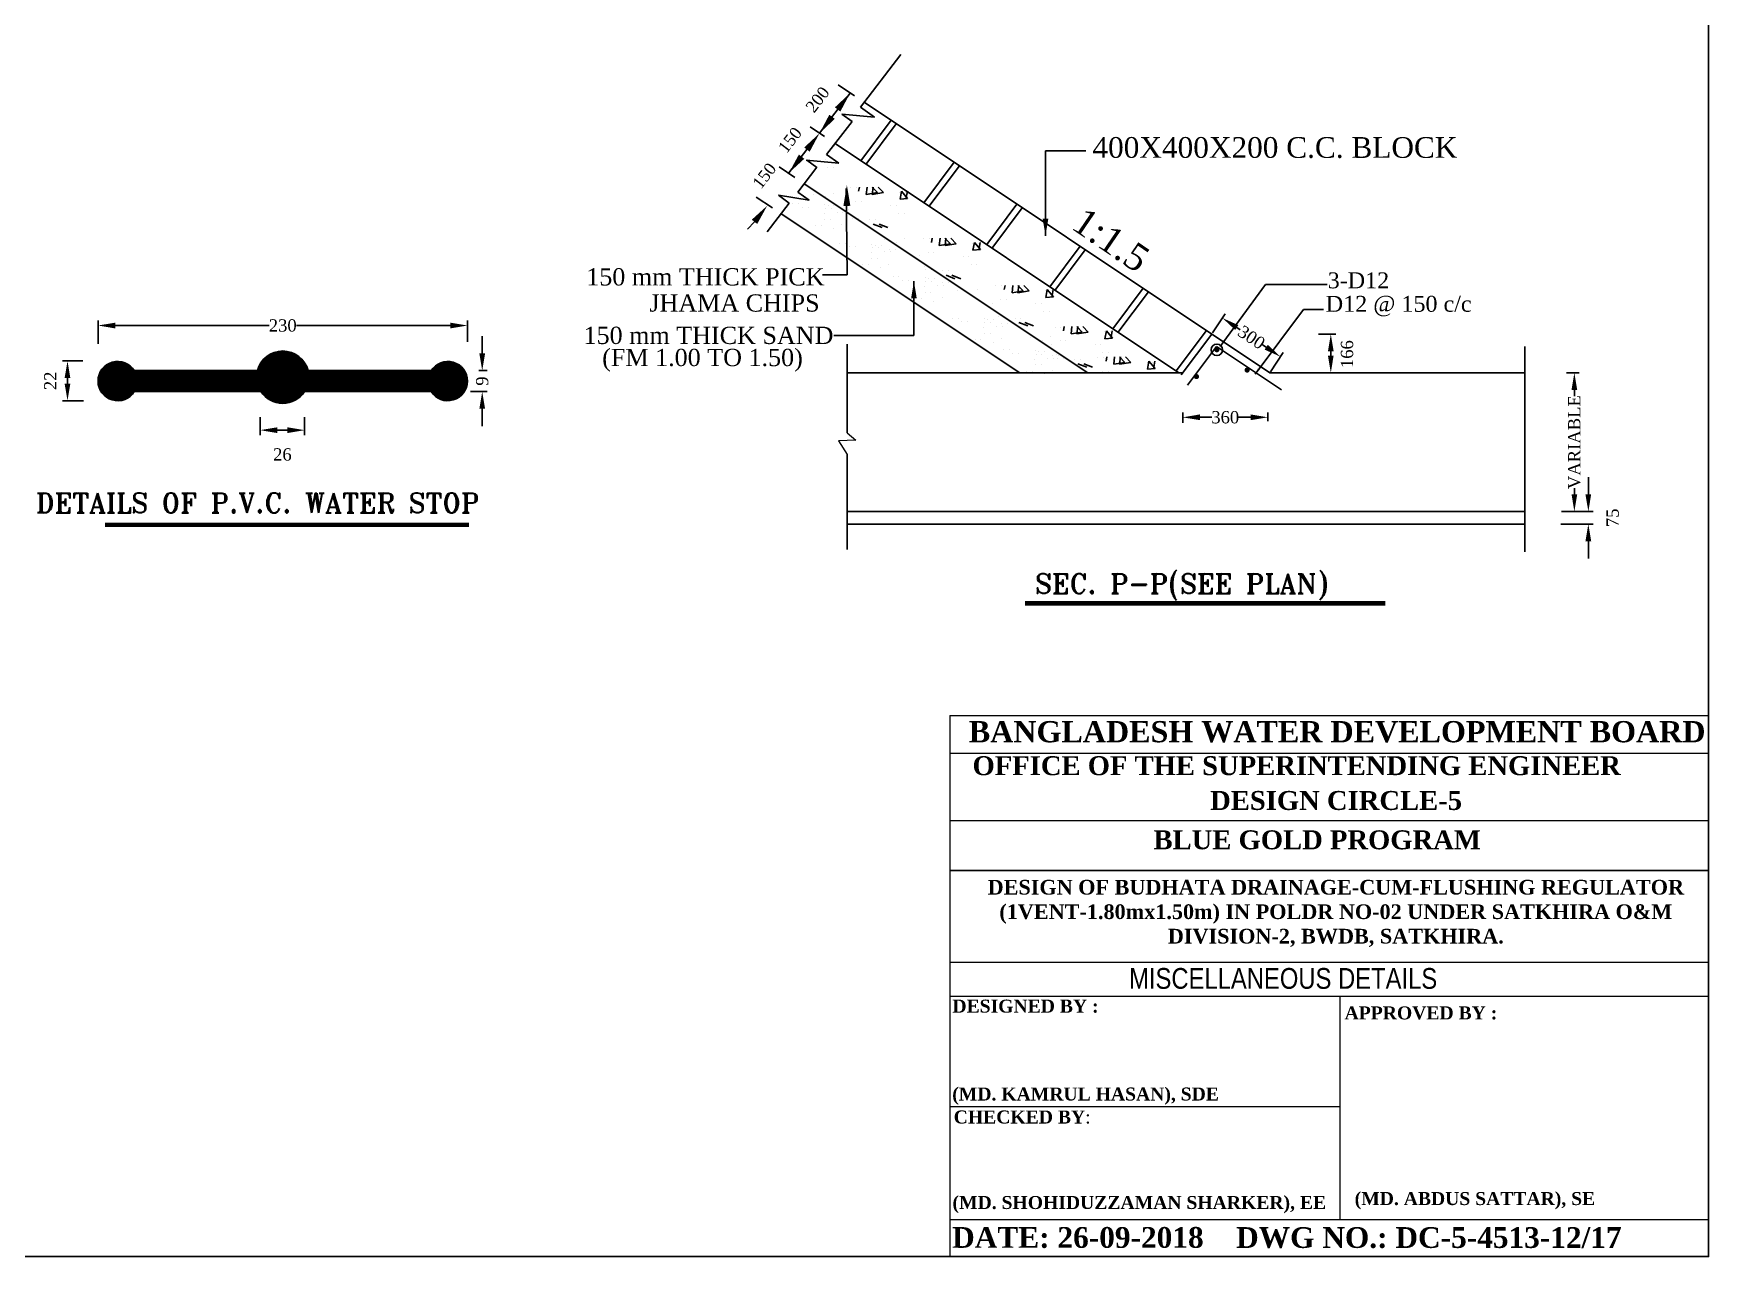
# Model space of a CAD drawing. Extents: x -298162 to 1078160, y -513173 to -216568.
# Drawn here: x 532358 to 566418, y -459717 to -434846 of the extents above; entities that cross this region are included whole.
import ezdxf
from ezdxf.enums import TextEntityAlignment as Align

# ---------------------------------------------------------------- set-up
doc = ezdxf.new("R2010")
doc.units = 0
doc.header["$MEASUREMENT"] = 0
doc.layers.get('0').update_dxf_attribs({"linetype": 'CONTINUOUS'})
doc.layers.get('DEFPOINTS').update_dxf_attribs({"linetype": 'CONTINUOUS'})
doc.layers.add('HACH', color=8, linetype='CONTINUOUS', lineweight=20)
doc.layers.add('Left Bank Profile', color=7, linetype='CONTINUOUS', lineweight=25)
doc.layers.add('LINE', color=7, linetype='CONTINUOUS')
doc.layers.add('TEXT', color=10, linetype='CONTINUOUS')
doc.styles.add('ARIAL NARROW', font='ARIALN.TTF')
doc.styles.add('BIG', font='ROMANT.SHX')
doc.styles.get("Standard").update_dxf_attribs({"font": 'times.ttf', "height": 250})
doc.dimstyles.new('3', dxfattribs={"dimtxt": 225, "dimasz": 350, "dimexe": 100, "dimexo": 25, "dimgap": 9, "dimtad": 0, "dimdec": 0, "dimzin": 0, "dimdsep": 46, "dimtxsty": 'Standard', "dimcen": 0, "dimclrt": 256, "dimadec": 0, "dimazin": 0, "dimtfac": 1, "dimtdec": 0, "dimtofl": 0, "dimtmove": 2, "dimatfit": 3, "dimfxl": 1, "dimtolj": 1, "dimtzin": 0, "dimarcsym": 0})

# ---------------------------------------------------------------- blocks, each defined once
blk = doc.blocks.new('*D930')
at = {"color": 0, "lineweight": -2}
for p, q in [((541483, -441352), (541483, -441002)), ((541411, -441702), (541583, -441702)), ((541242, -442128), (541583, -442128)), ((541483, -442478), (541483, -442828))]:
    blk.add_line(p, q, dxfattribs=at)
for points in [[(541425, -441352), (541541, -441352), (541483, -441702)], [(541425, -442478), (541541, -442478), (541483, -442128)]]:
    blk.add_solid(points, dxfattribs=at)
at = {"layer": 'DEFPOINTS', "color": 0, "lineweight": -2}
for p in [(541386, -441702), (541217, -442128), (541483, -442128)]:
    blk.add_point(p, dxfattribs=at)
at = {"insert": (541483, -441915), "char_height": 250, "attachment_point": 5, "rotation": 90}
blk.add_mtext('\\A1;9', dxfattribs=at)
blk = doc.blocks.new('*D931')
at = {"color": 0, "lineweight": -2}
for p, q in [((533361, -441504), (532950, -441504)), ((533050, -441854), (533050, -441964)), ((533377, -442314), (532950, -442314))]:
    blk.add_line(p, q, dxfattribs=at)
for points in [[(532991, -441854), (533108, -441854), (533050, -441504)], [(532991, -441964), (533108, -441964), (533050, -442314)]]:
    blk.add_solid(points, dxfattribs=at)
at = {"layer": 'DEFPOINTS', "color": 0, "lineweight": -2}
for p in [(533386, -441504), (533050, -442314), (533402, -442314)]:
    blk.add_point(p, dxfattribs=at)
at = {"insert": (532700, -441909), "char_height": 250, "attachment_point": 5, "rotation": 90}
blk.add_mtext('\\A1;22', dxfattribs=at)
blk = doc.blocks.new('*D932')
at = {"color": 0, "lineweight": -2}
for p, q in [((558489, -440957), (558838, -440957)), ((558738, -441307), (558738, -441395)), ((558512, -441745), (558838, -441745))]:
    blk.add_line(p, q, dxfattribs=at)
for points in [[(558680, -441307), (558796, -441307), (558738, -440957)], [(558680, -441395), (558796, -441395), (558738, -441745)]]:
    blk.add_solid(points, dxfattribs=at)
at = {"layer": 'DEFPOINTS', "color": 0, "lineweight": -2}
for p in [(558464, -440957), (558487, -441745), (558738, -441745)]:
    blk.add_point(p, dxfattribs=at)
at = {"insert": (559069, -441366), "char_height": 250, "attachment_point": 5, "rotation": 90}
blk.add_mtext('\\A1;166', dxfattribs=at)
blk = doc.blocks.new('*D933')
at = {"color": 0, "lineweight": -2}
for p, q in [((556330, -440936), (556589, -440548)), ((556825, -440825), (556898, -440875)), ((557424, -441225), (557351, -441176)), ((557512, -441724), (557771, -441336))]:
    blk.add_line(p, q, dxfattribs=at)
for points in [[(556857, -440777), (556793, -440874), (556534, -440631)], [(557457, -441177), (557392, -441274), (557715, -441419)]]:
    blk.add_solid(points, dxfattribs=at)
at = {"layer": 'DEFPOINTS', "color": 0, "lineweight": -2}
for p in [(556317, -440957), (557498, -441745), (557715, -441419)]:
    blk.add_point(p, dxfattribs=at)
at = {"insert": (557125, -441025), "char_height": 250, "attachment_point": 5, "rotation": 326.3099}
blk.add_mtext('\\A1;300', dxfattribs=at)
blk = doc.blocks.new('*D934')
at = {"color": 0, "lineweight": -2}
for p, q in [((555727, -442766), (555727, -442551)), ((556077, -442651), (556320, -442651)), ((557107, -442651), (556864, -442651)), ((557457, -442732), (557457, -442551))]:
    blk.add_line(p, q, dxfattribs=at)
for points in [[(556077, -442592), (556077, -442709), (555727, -442651)], [(557107, -442592), (557107, -442709), (557457, -442651)]]:
    blk.add_solid(points, dxfattribs=at)
at = {"layer": 'DEFPOINTS', "color": 0, "lineweight": -2}
for p in [(555727, -442651), (557457, -442757), (555727, -442791)]:
    blk.add_point(p, dxfattribs=at)
at = {"insert": (556592, -442651), "char_height": 250, "attachment_point": 5}
blk.add_mtext('\\A1;360', dxfattribs=at)
blk = doc.blocks.new('*D935')
at = {"color": 0, "lineweight": -2}
for p, q in [((563528, -441745), (563791, -441745)), ((563691, -442095), (563691, -442219)), ((563691, -444216), (563691, -444092)), ((563536, -444566), (563791, -444566))]:
    blk.add_line(p, q, dxfattribs=at)
for points in [[(563633, -442095), (563749, -442095), (563691, -441745)], [(563633, -444216), (563749, -444216), (563691, -444566)]]:
    blk.add_solid(points, dxfattribs=at)
at = {"layer": 'DEFPOINTS', "color": 0, "lineweight": -2}
for p in [(563503, -441745), (563511, -444566), (563691, -444566)]:
    blk.add_point(p, dxfattribs=at)
at = {"insert": (563691, -443156), "char_height": 250, "attachment_point": 5, "rotation": 90}
blk.add_mtext('\\A1;VARIABLE', dxfattribs=at)
blk = doc.blocks.new('*D936')
at = {"color": 0, "lineweight": -2}
for p, q in [((563975, -444216), (563975, -443866)), ((563429, -444566), (564075, -444566)), ((563413, -444823), (564075, -444823)), ((563975, -445173), (563975, -445523))]:
    blk.add_line(p, q, dxfattribs=at)
for points in [[(563916, -444216), (564033, -444216), (563975, -444566)], [(563916, -445173), (564033, -445173), (563975, -444823)]]:
    blk.add_solid(points, dxfattribs=at)
at = {"layer": 'DEFPOINTS', "color": 0, "lineweight": -2}
for p in [(563404, -444566), (563388, -444823), (563975, -444823)]:
    blk.add_point(p, dxfattribs=at)
at = {"insert": (564471, -444695), "char_height": 250, "attachment_point": 5, "rotation": 90}
blk.add_mtext('\\A1;75', dxfattribs=at)
blk = doc.blocks.new('*D940')
at = {"color": 0, "lineweight": -2}
for p, q in [((536967, -442649), (536967, -443012)), ((537872, -442649), (537872, -443012)), ((537317, -442912), (537522, -442912))]:
    blk.add_line(p, q, dxfattribs=at)
for points in [[(537317, -442854), (537317, -442971), (536967, -442912)], [(537522, -442854), (537522, -442971), (537872, -442912)]]:
    blk.add_solid(points, dxfattribs=at)
at = {"layer": 'DEFPOINTS', "color": 0, "lineweight": -2}
for p in [(536967, -442624), (537872, -442624), (537872, -442912)]:
    blk.add_point(p, dxfattribs=at)
at = {"insert": (537420, -443407), "char_height": 250, "attachment_point": 5}
blk.add_mtext('\\A1;26', dxfattribs=at)
blk = doc.blocks.new('*X25')
at = {"color": 0}
for p, q in [((9135, -17806), (9484, -17457)), ((9135, -17789), (9466, -17457)), ((9135, -17770), (9448, -17458)), ((9136, -17823), (9501, -17458)), ((9137, -17839), (9517, -17460)), ((9137, -17750), (9428, -17460)), ((9140, -17854), (9532, -17462)), ((9141, -17729), (9407, -17463)), ((9143, -17869), (9547, -17465)), ((9146, -17706), (9384, -17468)), ((9146, -17883), (9561, -17469)), ((9150, -17896), (9574, -17473)), ((9154, -17680), (9358, -17476)), ((9155, -17910), (9587, -17477)), ((9160, -17922), (9600, -17482)), ((9165, -17935), (9613, -17487)), ((9167, -17650), (9328, -17489)), ((9171, -17947), (9624, -17493)), ((9177, -17958), (9636, -17499)), ((9184, -17969), (9647, -17506)), ((9189, -17610), (9288, -17511)), ((9190, -17980), (9658, -17513)), ((9198, -17991), (9669, -17520)), ((9205, -18001), (9679, -17527)), ((9213, -18011), (9688, -17535)), ((9221, -18020), (9698, -17543)), ((11512, -17974), (12196, -17291)), ((11530, -17974), (12219, -17285)), ((11548, -17974), (12240, -17282)), ((11565, -17974), (12260, -17279)), ((11583, -17974), (12280, -17277)), ((11601, -17974), (12298, -17277)), ((11618, -17974), (12316, -17277)), ((11636, -17974), (12333, -17277)), ((11654, -17974), (12349, -17279)), ((11671, -17974), (12365, -17280)), ((11689, -17974), (12380, -17283)), ((11707, -17974), (12395, -17285)), ((11724, -17974), (12410, -17289)), ((11742, -17974), (12424, -17292)), ((11760, -17974), (12438, -17296)), ((11777, -17974), (12451, -17300)), ((11795, -17974), (12464, -17305)), ((11813, -17974), (12477, -17310)), ((11830, -17974), (12489, -17315)), ((11848, -17974), (12501, -17321)), ((11866, -17974), (12513, -17327)), ((11878, -17591), (12171, -17298)), ((11883, -17974), (12525, -17333)), ((11888, -17563), (12144, -17307)), ((11901, -17532), (12112, -17321)), ((11901, -17974), (12536, -17339)), ((11919, -17974), (12547, -17346)), ((11922, -17494), (12074, -17342)), ((11933, -17977), (12558, -17353)), ((11941, -17988), (12568, -17360)), ((11948, -17998), (12578, -17368)), ((11956, -18008), (12588, -17375)), ((11964, -18018), (12598, -17383)), ((11972, -18027), (12607, -17392)), ((11974, -17424), (12004, -17394)), ((11980, -18036), (12617, -17400)), ((11989, -18045), (12626, -17409)), ((11998, -18054), (12634, -17418)), ((12007, -18062), (12643, -17427)), ((12017, -18071), (12651, -17436)), ((12027, -18079), (12659, -17446)), ((12036, -18086), (12667, -17456)), ((12047, -18094), (12674, -17466)), ((12057, -18101), (12681, -17477)), ((12068, -18108), (12688, -17488)), ((12079, -18115), (12695, -17499)), ((12090, -18121), (12701, -17510)), ((12102, -18127), (12707, -17521)), ((12114, -18133), (12713, -17533)), ((12126, -18138), (12719, -17545)), ((14500, -17974), (14970, -17504)), ((14517, -17974), (15006, -17485)), ((14535, -17974), (15035, -17474)), ((14553, -17974), (15060, -17467)), ((14570, -17974), (15083, -17462)), ((14588, -17974), (15103, -17459)), ((14606, -17974), (15123, -17457)), ((14623, -17974), (15141, -17457)), ((14641, -17974), (15158, -17457)), ((14659, -17974), (15175, -17458)), ((14677, -17974), (15191, -17460)), ((14694, -17974), (15206, -17463)), ((14712, -17974), (15220, -17466)), ((14730, -17974), (15234, -17469)), ((14747, -17974), (15248, -17474)), ((14765, -17974), (15261, -17478)), ((14783, -17974), (15273, -17483)), ((14800, -17974), (15286, -17489)), ((14818, -17974), (15297, -17495)), ((14836, -17974), (15309, -17501)), ((14853, -17974), (15320, -17507)), ((14862, -17983), (15331, -17514)), ((14870, -17993), (15341, -17522)), ((14877, -18003), (15351, -17529)), ((14885, -18013), (15361, -17537)), ((14893, -18022), (15370, -17546)), ((9230, -18029), (9707, -17552)), ((9239, -18038), (9716, -17561)), ((9248, -18046), (9724, -17570)), ((9257, -18055), (9732, -17580)), ((9267, -18062), (9740, -17589)), ((9277, -18070), (9748, -17600)), ((9288, -18077), (9755, -17610)), ((9299, -18084), (9769, -17614)), ((9310, -18090), (9786, -17614)), ((9322, -18096), (9804, -17614)), ((9334, -18102), (9822, -17614)), ((9346, -18107), (9839, -17614)), ((9359, -18112), (9857, -17614)), ((9372, -18117), (9875, -17614)), ((9386, -18120), (9892, -17614)), ((9400, -18124), (9910, -17614)), ((9415, -18127), (9928, -17614)), ((9430, -18129), (9945, -17614)), ((9446, -18131), (9963, -17614)), ((9463, -18132), (9981, -17614)), ((9481, -18132), (9998, -17614)), ((9500, -18131), (10016, -17614)), ((9520, -18128), (10034, -17614)), ((9541, -18125), (10051, -17614)), ((9564, -18119), (10069, -17614)), ((9591, -18110), (10087, -17614)), ((9622, -18096), (10104, -17614)), ((9762, -17974), (10122, -17614)), ((9780, -17974), (10140, -17614)), ((9797, -17974), (10157, -17614)), ((9815, -17974), (10175, -17614)), ((9833, -17974), (10193, -17614)), ((9850, -17974), (10210, -17614)), ((9868, -17974), (10228, -17614)), ((9886, -17974), (10246, -17614)), ((9904, -17974), (10264, -17614)), ((9921, -17974), (10281, -17614)), ((9939, -17974), (10299, -17614)), ((9957, -17974), (10317, -17614)), ((9974, -17974), (10334, -17614)), ((9992, -17974), (10352, -17614)), ((10010, -17974), (10370, -17614)), ((10027, -17974), (10387, -17614)), ((10045, -17974), (10405, -17614)), ((10063, -17974), (10423, -17614)), ((10080, -17974), (10440, -17614)), ((10098, -17974), (10458, -17614)), ((10116, -17974), (10476, -17614)), ((10133, -17974), (10493, -17614)), ((10151, -17974), (10511, -17614)), ((10169, -17974), (10529, -17614)), ((10186, -17974), (10546, -17614)), ((10204, -17974), (10564, -17614)), ((10222, -17974), (10582, -17614)), ((10239, -17974), (10599, -17614)), ((10257, -17974), (10617, -17614)), ((10275, -17974), (10635, -17614)), ((10292, -17974), (10652, -17614)), ((10310, -17974), (10670, -17614)), ((10328, -17974), (10688, -17614)), ((10345, -17974), (10705, -17614)), ((10363, -17974), (10723, -17614)), ((10381, -17974), (10741, -17614)), ((10399, -17974), (10759, -17614)), ((10416, -17974), (10776, -17614)), ((10434, -17974), (10794, -17614)), ((10452, -17974), (10812, -17614)), ((10469, -17974), (10829, -17614)), ((10487, -17974), (10847, -17614)), ((10505, -17974), (10865, -17614)), ((10522, -17974), (10882, -17614)), ((10540, -17974), (10900, -17614)), ((10558, -17974), (10918, -17614)), ((10575, -17974), (10935, -17614)), ((10593, -17974), (10953, -17614)), ((10611, -17974), (10971, -17614)), ((10628, -17974), (10988, -17614)), ((10646, -17974), (11006, -17614)), ((10664, -17974), (11024, -17614)), ((10681, -17974), (11041, -17614)), ((10699, -17974), (11059, -17614)), ((10717, -17974), (11077, -17614)), ((10734, -17974), (11094, -17614)), ((10752, -17974), (11112, -17614)), ((10770, -17974), (11130, -17614)), ((10787, -17974), (11147, -17614)), ((10805, -17974), (11165, -17614)), ((10823, -17974), (11183, -17614)), ((10840, -17974), (11200, -17614)), ((10858, -17974), (11218, -17614)), ((10876, -17974), (11236, -17614)), ((10893, -17974), (11253, -17614)), ((10911, -17974), (11271, -17614)), ((10929, -17974), (11289, -17614)), ((10947, -17974), (11307, -17614)), ((10964, -17974), (11324, -17614)), ((10982, -17974), (11342, -17614)), ((11000, -17974), (11360, -17614)), ((11017, -17974), (11377, -17614)), ((11035, -17974), (11395, -17614)), ((11053, -17974), (11413, -17614)), ((11070, -17974), (11430, -17614)), ((11088, -17974), (11448, -17614)), ((11106, -17974), (11466, -17614)), ((11123, -17974), (11483, -17614)), ((11141, -17974), (11501, -17614)), ((11159, -17974), (11519, -17614)), ((11176, -17974), (11536, -17614)), ((11194, -17974), (11554, -17614)), ((11212, -17974), (11572, -17614)), ((11229, -17974), (11589, -17614)), ((11247, -17974), (11607, -17614)), ((11265, -17974), (11625, -17614)), ((11282, -17974), (11642, -17614)), ((11300, -17974), (11660, -17614)), ((11318, -17974), (11678, -17614)), ((11335, -17974), (11695, -17614)), ((11353, -17974), (11713, -17614)), ((11371, -17974), (11731, -17614)), ((11388, -17974), (11748, -17614)), ((11406, -17974), (11766, -17614)), ((11424, -17974), (11784, -17614)), ((11441, -17974), (11801, -17614)), ((11459, -17974), (11819, -17614)), ((11477, -17974), (11837, -17614)), ((11495, -17974), (11855, -17614)), ((12138, -18144), (12724, -17558)), ((12151, -18149), (12729, -17570)), ((12164, -18153), (12734, -17584)), ((12177, -18158), (12738, -17597)), ((12191, -18161), (12742, -17611)), ((12205, -18165), (12756, -17614)), ((12220, -18168), (12774, -17614)), ((12235, -18171), (12791, -17614)), ((12250, -18173), (12809, -17614)), ((12266, -18175), (12827, -17614)), ((12283, -18176), (12844, -17614)), ((12300, -18177), (12862, -17614)), ((12317, -18177), (12880, -17614)), ((12336, -18176), (12898, -17614)), ((12355, -18174), (12915, -17614)), ((12376, -18171), (12933, -17614)), ((12397, -18168), (12951, -17614)), ((12420, -18162), (12968, -17614)), ((12445, -18155), (12986, -17614)), ((12473, -18145), (13004, -17614)), ((12504, -18131), (13021, -17614)), ((12544, -18109), (13039, -17614)), ((12697, -17974), (13057, -17614)), ((12714, -17974), (13074, -17614)), ((12732, -17974), (13092, -17614)), ((12750, -17974), (13110, -17614)), ((12767, -17974), (13127, -17614)), ((12785, -17974), (13145, -17614)), ((12803, -17974), (13163, -17614)), ((12820, -17974), (13180, -17614)), ((12838, -17974), (13198, -17614)), ((12856, -17974), (13216, -17614)), ((12873, -17974), (13233, -17614)), ((12891, -17974), (13251, -17614)), ((12909, -17974), (13269, -17614)), ((12926, -17974), (13286, -17614)), ((12944, -17974), (13304, -17614)), ((12962, -17974), (13322, -17614)), ((12979, -17974), (13339, -17614)), ((12997, -17974), (13357, -17614)), ((13015, -17974), (13375, -17614)), ((13032, -17974), (13392, -17614)), ((13050, -17974), (13410, -17614)), ((13068, -17974), (13428, -17614)), ((13086, -17974), (13446, -17614)), ((13103, -17974), (13463, -17614)), ((13121, -17974), (13481, -17614)), ((13139, -17974), (13499, -17614)), ((13156, -17974), (13516, -17614)), ((13174, -17974), (13534, -17614)), ((13192, -17974), (13552, -17614)), ((13209, -17974), (13569, -17614)), ((13227, -17974), (13587, -17614)), ((13245, -17974), (13605, -17614)), ((13262, -17974), (13622, -17614)), ((13280, -17974), (13640, -17614)), ((13298, -17974), (13658, -17614)), ((13315, -17974), (13675, -17614)), ((13333, -17974), (13693, -17614)), ((13351, -17974), (13711, -17614)), ((13368, -17974), (13728, -17614)), ((13386, -17974), (13746, -17614)), ((13404, -17974), (13764, -17614)), ((13421, -17974), (13781, -17614)), ((13439, -17974), (13799, -17614)), ((13457, -17974), (13817, -17614)), ((13474, -17974), (13834, -17614)), ((13492, -17974), (13852, -17614)), ((13510, -17974), (13870, -17614)), ((13527, -17974), (13887, -17614)), ((13545, -17974), (13905, -17614)), ((13563, -17974), (13923, -17614)), ((13580, -17974), (13940, -17614)), ((13598, -17974), (13958, -17614)), ((13616, -17974), (13976, -17614)), ((13634, -17974), (13994, -17614)), ((13651, -17974), (14011, -17614)), ((13669, -17974), (14029, -17614)), ((13687, -17974), (14047, -17614)), ((13704, -17974), (14064, -17614)), ((13722, -17974), (14082, -17614)), ((13740, -17974), (14100, -17614)), ((13757, -17974), (14117, -17614)), ((13775, -17974), (14135, -17614)), ((13793, -17974), (14153, -17614)), ((13810, -17974), (14170, -17614)), ((13828, -17974), (14188, -17614)), ((13846, -17974), (14206, -17614)), ((13863, -17974), (14223, -17614)), ((13881, -17974), (14241, -17614)), ((13899, -17974), (14259, -17614)), ((13916, -17974), (14276, -17614)), ((13934, -17974), (14294, -17614)), ((13952, -17974), (14312, -17614)), ((13969, -17974), (14329, -17614)), ((13987, -17974), (14347, -17614)), ((14005, -17974), (14365, -17614)), ((14022, -17974), (14382, -17614)), ((14040, -17974), (14400, -17614)), ((14058, -17974), (14418, -17614)), ((14075, -17974), (14435, -17614)), ((14093, -17974), (14453, -17614)), ((14111, -17974), (14471, -17614)), ((14128, -17974), (14488, -17614)), ((14146, -17974), (14506, -17614)), ((14164, -17974), (14524, -17614)), ((14182, -17974), (14542, -17614)), ((14199, -17974), (14559, -17614)), ((14217, -17974), (14577, -17614)), ((14235, -17974), (14595, -17614)), ((14252, -17974), (14612, -17614)), ((14270, -17974), (14630, -17614)), ((14288, -17974), (14648, -17614)), ((14305, -17974), (14665, -17614)), ((14323, -17974), (14683, -17614)), ((14341, -17974), (14701, -17614)), ((14358, -17974), (14718, -17614)), ((14376, -17974), (14736, -17614)), ((14394, -17974), (14754, -17614)), ((14411, -17974), (14771, -17614)), ((14429, -17974), (14789, -17614)), ((14447, -17974), (14807, -17614)), ((14464, -17974), (14824, -17614)), ((14482, -17974), (14842, -17614)), ((14902, -18031), (15379, -17554)), ((14911, -18040), (15388, -17563)), ((14920, -18049), (15396, -17572)), ((14930, -18057), (15405, -17582)), ((14940, -18064), (15412, -17592)), ((14950, -18072), (15420, -17602)), ((14961, -18079), (15427, -17613)), ((14972, -18086), (15433, -17624)), ((14983, -18092), (15440, -17635)), ((14995, -18098), (15446, -17647)), ((15007, -18103), (15451, -17659)), ((15019, -18109), (15456, -17672)), ((15032, -18113), (15461, -17684)), ((15046, -18118), (15465, -17698)), ((15060, -18121), (15469, -17712)), ((15074, -18125), (15473, -17726)), ((15089, -18127), (15475, -17741)), ((15104, -18130), (15477, -17757)), ((15121, -18131), (15479, -17773)), ((15138, -18132), (15479, -17790)), ((15156, -18131), (15479, -17808)), ((15175, -18130), (15478, -17827)), ((9666, -18071), (9748, -17988)), ((15195, -18127), (15475, -17847)), ((15217, -18123), (15471, -17869)), ((15241, -18117), (15465, -17893)), ((15268, -18107), (15455, -17920)), ((15302, -18092), (15439, -17954)), ((15354, -18057), (15405, -18006))]:
    blk.add_line(p, q, dxfattribs=at)
blk = doc.blocks.new('*D941')
at = {"color": 0, "lineweight": -2}
for p, q in [((533671, -441159), (533671, -440684)), ((541183, -441114), (541183, -440684)), ((534021, -440784), (537152, -440784)), ((540833, -440784), (537703, -440784))]:
    blk.add_line(p, q, dxfattribs=at)
for points in [[(534021, -440726), (534021, -440843), (533671, -440784)], [(540833, -440726), (540833, -440843), (541183, -440784)]]:
    blk.add_solid(points, dxfattribs=at)
at = {"layer": 'DEFPOINTS', "color": 0, "lineweight": -2}
for p in [(541183, -440784), (533671, -441184), (541183, -441139)]:
    blk.add_point(p, dxfattribs=at)
at = {"insert": (537427, -440784), "char_height": 250, "attachment_point": 5}
blk.add_mtext('\\A1;230', dxfattribs=at)

msp = doc.modelspace()

# ---------------------------------------------------------------- linework, layer by layer
at = {"color": 0}
for p, q in [((549993.997, -435273.443), (549174.9, -436341.017)), ((548964.693, -436055.706), (548341.976, -436873.66)), ((549005.038, -436632.157), (548486.18, -437308.412)), ((548596.415, -436539.504), (548583.204, -436538.762)), ((548796.985, -436488.647), (549005.038, -436632.157)), ((549460.395, -436545.779), (548796.985, -436488.647)), ((549174.9, -436341.017), (549460.395, -436545.779)), ((548085.686, -437206.4), (547718.508, -437681.66)), ((548482.383, -437305.689), (548733.359, -437485.694)), ((548648.813, -437149.855), (548648.813, -437149.855)), ((548287.644, -437567.176), (547898.523, -438074.338)), ((547976.729, -437350.417), (547984.568, -437362.712)), ((548736.614, -437481.338), (548073.204, -437424.205)), ((548081.238, -437424.802), (548289.291, -437568.312)), ((548457.635, -437416.797), (548457.635, -437416.797)), ((548499.959, -437580.064), (548499.959, -437580.064)), ((548619.241, -437580.064), (548619.241, -437580.064)), ((548967.067, -437975.413), (548967.067, -437975.413)), ((549086.349, -437975.413), (549086.349, -437975.413)), ((549136.334, -438053.991), (549152.343, -437967.202)), ((549292.91, -438116.632), (549310.293, -437967.202)), ((549520.985, -438081.196), (549411.607, -437967.202)), ((549412.192, -438116.632), (549429.575, -437967.202)), ((549640.266, -438081.196), (549530.889, -437967.202)), ((547727.017, -438297.872), (547280.334, -438880.058)), ((547504.478, -438134.062), (547727.017, -438297.872)), ((548133.574, -438236.9), (547504.478, -438134.062)), ((547795.752, -438311.971), (547795.752, -438311.971)), ((547898.523, -438074.338), (548133.574, -438236.9)), ((547915.033, -438311.971), (547915.033, -438311.971)), ((548221.098, -438110.943), (548221.098, -438110.943)), ((548445.468, -438329.575), (548445.468, -438329.575)), ((548467.423, -438167.987), (548467.423, -438167.987)), ((548516.251, -438347.926), (548516.251, -438347.926)), ((548633.595, -438093.795), (548633.595, -438093.795)), ((548635.532, -438347.926), (548635.532, -438347.926)), ((548902.252, -438326.579), (548902.252, -438326.579)), ((549068.424, -438252.386), (549068.424, -438252.386)), ((549187.706, -438252.386), (549187.706, -438252.386)), ((549520.985, -438081.196), (549292.862, -438116.576)), ((549640.266, -438081.196), (549412.144, -438116.576)), ((549779.746, -438336.752), (549779.746, -438336.752)), ((549899.028, -438336.752), (549899.028, -438336.752)), ((549970.924, -438069.809), (549970.924, -438069.809)), ((550133.657, -438201.462), (549980.343, -438214.875)), ((549980.389, -438214.952), (550010.047, -438054.171)), ((550133.657, -438201.462), (550010.001, -438054.094)), ((550090.206, -438069.809), (550090.206, -438069.809)), ((550099.671, -438214.952), (550129.329, -438054.171)), ((547019.245, -438675.776), (546880.417, -438824.558)), ((547989.937, -438385.092), (547989.937, -438385.092)), ((548109.219, -438385.092), (548109.219, -438385.092)), ((548438.834, -438507.921), (548438.834, -438507.921)), ((548446.716, -438624.757), (548446.716, -438624.757)), ((548460.881, -438404.38), (548460.881, -438404.38)), ((548565.997, -438624.757), (548565.997, -438624.757)), ((548580.163, -438404.38), (548580.163, -438404.38)), ((548697.96, -438485.46), (548697.96, -438485.46)), ((548804.77, -438428.47), (548804.77, -438428.47)), ((548817.242, -438485.46), (548817.242, -438485.46)), ((548924.051, -438428.47), (548924.051, -438428.47)), ((548997.01, -438534.103), (548997.01, -438534.103)), ((549012.423, -438608.908), (549012.423, -438608.908)), ((549131.705, -438608.908), (549131.705, -438608.908)), ((549356.312, -438632.998), (549356.312, -438632.998)), ((549475.593, -438632.998), (549475.593, -438632.998)), ((549941.353, -438500.019), (549941.353, -438500.019)), ((550060.634, -438500.019), (550060.634, -438500.019)), ((548261.503, -438750.911), (548261.503, -438750.911)), ((548380.785, -438750.911), (548380.785, -438750.911)), ((548627.11, -438807.956), (548627.11, -438807.956)), ((548793.282, -438733.764), (548793.282, -438733.764)), ((549612.378, -438791.871), (549432.781, -438722.93)), ((549731.66, -438791.871), (549552.062, -438722.93)), ((549662.491, -439030.897), (549662.491, -439030.897)), ((550074.989, -439013.75), (550074.989, -439013.75)), ((550448.5, -439015.362), (550448.5, -439015.362)), ((550567.782, -439015.362), (550567.782, -439015.362)), ((550617.767, -439093.94), (550633.776, -439007.151)), ((550774.342, -439156.581), (550791.726, -439007.151)), ((551002.417, -439121.146), (550893.04, -439007.151)), ((550893.624, -439156.581), (550911.008, -439007.151)), ((551121.699, -439121.146), (551012.322, -439007.151)), ((548756.681, -439111.932), (548756.681, -439111.932)), ((548875.963, -439111.932), (548875.963, -439111.932)), ((548950.866, -439185.053), (548950.866, -439185.053)), ((549070.148, -439185.053), (549070.148, -439185.053)), ((549399.764, -439307.882), (549399.764, -439307.882)), ((549406.398, -439129.536), (549406.398, -439129.536)), ((549421.81, -439204.341), (549421.81, -439204.341)), ((549477.18, -439147.887), (549477.18, -439147.887)), ((549541.092, -439204.341), (549541.092, -439204.341)), ((549596.462, -439147.887), (549596.462, -439147.887)), ((549658.89, -439285.421), (549658.89, -439285.421)), ((549765.699, -439228.431), (549765.699, -439228.431)), ((549778.171, -439285.421), (549778.171, -439285.421)), ((549884.981, -439228.431), (549884.981, -439228.431)), ((549908.816, -439087.942), (549908.816, -439087.942)), ((550383.684, -439366.528), (550383.684, -439366.528)), ((550549.857, -439292.336), (550549.857, -439292.336)), ((550669.139, -439292.336), (550669.139, -439292.336)), ((551002.417, -439121.145), (550774.294, -439156.525)), ((551121.699, -439121.145), (550893.576, -439156.525)), ((551452.357, -439109.759), (551452.357, -439109.759)), ((551615.09, -439241.411), (551461.775, -439254.825)), ((551461.821, -439254.901), (551491.479, -439094.12)), ((551615.09, -439241.411), (551491.434, -439094.043)), ((551571.639, -439109.759), (551571.639, -439109.759)), ((551581.103, -439254.901), (551610.761, -439094.12)), ((549222.432, -439550.872), (549222.432, -439550.872)), ((549341.714, -439550.872), (549341.714, -439550.872)), ((549407.645, -439424.718), (549407.645, -439424.718)), ((549526.927, -439424.718), (549526.927, -439424.718)), ((549588.039, -439607.917), (549588.039, -439607.917)), ((549754.212, -439533.725), (549754.212, -439533.725)), ((550478.443, -439574.053), (550478.443, -439574.053)), ((550493.855, -439648.857), (550493.855, -439648.857)), ((550613.137, -439648.857), (550613.137, -439648.857)), ((550837.744, -439672.947), (550837.744, -439672.947)), ((550957.026, -439672.947), (550957.026, -439672.947)), ((551261.179, -439376.701), (551261.179, -439376.701)), ((551380.461, -439376.701), (551380.461, -439376.701)), ((551422.785, -439539.968), (551422.785, -439539.968)), ((551542.067, -439539.968), (551542.067, -439539.968)), ((549837.725, -439791.898), (549837.725, -439791.898)), ((549957.007, -439791.898), (549957.007, -439791.898)), ((550031.911, -439865.02), (550031.911, -439865.02)), ((550151.193, -439865.02), (550151.193, -439865.02)), ((550480.808, -439987.848), (550480.808, -439987.848)), ((550487.442, -439809.502), (550487.442, -439809.502)), ((550502.855, -439884.307), (550502.855, -439884.307)), ((550558.224, -439827.854), (550558.224, -439827.854)), ((550622.136, -439884.307), (550622.136, -439884.307)), ((550677.506, -439827.854), (550677.506, -439827.854)), ((550739.934, -439965.388), (550739.934, -439965.388)), ((550846.743, -439908.397), (550846.743, -439908.397)), ((550859.216, -439965.388), (550859.216, -439965.388)), ((551093.811, -439831.82), (550914.213, -439762.879)), ((550966.025, -439908.397), (550966.025, -439908.397)), ((551213.092, -439831.82), (551033.495, -439762.879)), ((551929.933, -439975.316), (551929.933, -439975.316)), ((552049.215, -439975.316), (552049.215, -439975.316)), ((552099.199, -440053.894), (552115.209, -439967.104)), ((552255.775, -440116.534), (552273.159, -439967.104)), ((552483.85, -440081.099), (552374.472, -439967.104)), ((552375.057, -440116.534), (552392.441, -439967.104)), ((552603.132, -440081.099), (552493.754, -439967.104)), ((550303.477, -440230.839), (550303.477, -440230.839)), ((550422.759, -440230.839), (550422.759, -440230.839)), ((550488.689, -440104.685), (550488.689, -440104.685)), ((550607.971, -440104.685), (550607.971, -440104.685)), ((550669.084, -440287.884), (550669.084, -440287.884)), ((550835.256, -440213.691), (550835.256, -440213.691)), ((551143.924, -440070.847), (551143.924, -440070.847)), ((551390.249, -440127.891), (551390.249, -440127.891)), ((551556.421, -440053.699), (551556.421, -440053.699)), ((551865.117, -440326.481), (551865.117, -440326.481)), ((552031.289, -440252.289), (552031.289, -440252.289)), ((552150.571, -440252.289), (552150.571, -440252.289)), ((552483.85, -440081.099), (552255.727, -440116.479)), ((552603.132, -440081.099), (552375.009, -440116.479)), ((552742.611, -440336.654), (552742.611, -440336.654)), ((552861.893, -440336.654), (552861.893, -440336.654)), ((552933.79, -440069.712), (552933.79, -440069.712)), ((553096.522, -440201.365), (552943.208, -440214.778)), ((552943.254, -440214.854), (552972.912, -440054.073)), ((553096.522, -440201.365), (552972.866, -440053.997)), ((553053.071, -440069.712), (553053.071, -440069.712)), ((553062.536, -440214.854), (553092.194, -440054.073)), ((551038.887, -440631.857), (551038.887, -440631.857)), ((551158.169, -440631.857), (551158.169, -440631.857)), ((551233.073, -440704.978), (551233.073, -440704.978)), ((551352.355, -440704.978), (551352.355, -440704.978)), ((551688.604, -440649.461), (551688.604, -440649.461)), ((551704.017, -440724.266), (551704.017, -440724.266)), ((551759.386, -440667.813), (551759.386, -440667.813)), ((551823.298, -440724.266), (551823.298, -440724.266)), ((551878.668, -440667.813), (551878.668, -440667.813)), ((551959.876, -440534.006), (551959.876, -440534.006)), ((551975.288, -440608.811), (551975.288, -440608.811)), ((552094.57, -440608.811), (552094.57, -440608.811)), ((552319.177, -440632.901), (552319.177, -440632.901)), ((552575.243, -440791.773), (552395.646, -440722.832)), ((552438.459, -440632.901), (552438.459, -440632.901)), ((552694.525, -440791.773), (552514.928, -440722.832)), ((552904.218, -440499.921), (552904.218, -440499.921)), ((553023.5, -440499.921), (553023.5, -440499.921)), ((551504.639, -441070.798), (551504.639, -441070.798)), ((551623.921, -441070.798), (551623.921, -441070.798)), ((551681.97, -440827.807), (551681.97, -440827.807)), ((551689.851, -440944.644), (551689.851, -440944.644)), ((551809.133, -440944.644), (551809.133, -440944.644)), ((551941.096, -440805.347), (551941.096, -440805.347)), ((552036.418, -441053.65), (552036.418, -441053.65)), ((552047.905, -440748.356), (552047.905, -440748.356)), ((552060.378, -440805.347), (552060.378, -440805.347)), ((552167.187, -440748.356), (552167.187, -440748.356)), ((552625.356, -441030.8), (552625.356, -441030.8)), ((553037.854, -441013.652), (553037.854, -441013.652)), ((553131.094, -440815.274), (553131.094, -440815.274)), ((553250.375, -440815.274), (553250.375, -440815.274)), ((553300.36, -440893.853), (553316.369, -440807.063)), ((553685.011, -440921.058), (553456.888, -440956.437)), ((553456.936, -440956.493), (553474.32, -440807.063)), ((553685.011, -440921.058), (553575.633, -440807.063)), ((553804.292, -440921.058), (553576.17, -440956.437)), ((553576.218, -440956.493), (553593.601, -440807.063)), ((553804.292, -440921.058), (553694.915, -440807.063)), ((554134.95, -440909.671), (554134.95, -440909.671)), ((554297.683, -441041.324), (554144.369, -441054.737)), ((554144.415, -441054.813), (554174.073, -440894.032)), ((554297.683, -441041.324), (554174.027, -440893.956)), ((554254.232, -440909.671), (554254.232, -440909.671)), ((554263.697, -441054.813), (554293.355, -440894.032)), ((548902.526, -441165.357), (548902.526, -442965.14)), ((551870.246, -441127.842), (551870.246, -441127.842)), ((552079.894, -441271.826), (552079.894, -441271.826)), ((552199.176, -441271.826), (552199.176, -441271.826)), ((552274.079, -441344.947), (552274.079, -441344.947)), ((552393.361, -441344.947), (552393.361, -441344.947)), ((552729.611, -441289.43), (552729.611, -441289.43)), ((552745.023, -441364.235), (552745.023, -441364.235)), ((552800.393, -441307.781), (552800.393, -441307.781)), ((552864.305, -441364.235), (552864.305, -441364.235)), ((552871.681, -441087.845), (552871.681, -441087.845)), ((552919.675, -441307.781), (552919.675, -441307.781)), ((553066.278, -441166.44), (553066.278, -441166.44)), ((553088.912, -441388.325), (553088.912, -441388.325)), ((553161.036, -441373.965), (553161.036, -441373.965)), ((553208.194, -441388.325), (553208.194, -441388.325)), ((553232.45, -441092.248), (553232.45, -441092.248)), ((553351.732, -441092.248), (553351.732, -441092.248)), ((553943.772, -441176.613), (553943.772, -441176.613)), ((554063.054, -441176.613), (554063.054, -441176.613)), ((554105.379, -441339.88), (554105.379, -441339.88)), ((554224.66, -441339.88), (554224.66, -441339.88)), ((562682.781, -441207.568), (562682.781, -445384.312)), ((552545.645, -441710.767), (552545.645, -441710.767)), ((552664.927, -441710.767), (552664.927, -441710.767)), ((552722.977, -441467.776), (552722.977, -441467.776)), ((552730.858, -441584.612), (552730.858, -441584.612)), ((552850.14, -441584.612), (552850.14, -441584.612)), ((552982.103, -441445.315), (552982.103, -441445.315)), ((553077.425, -441693.619), (553077.425, -441693.619)), ((553101.384, -441445.315), (553101.384, -441445.315)), ((553176.449, -441448.77), (553176.449, -441448.77)), ((553295.731, -441448.77), (553295.731, -441448.77)), ((553520.338, -441472.86), (553520.338, -441472.86)), ((553776.404, -441631.732), (553596.807, -441562.791)), ((553639.619, -441472.86), (553639.619, -441472.86)), ((553895.686, -441631.732), (553716.088, -441562.791)), ((553997.735, -441432.215), (553997.735, -441432.215)), ((554099.092, -441709.189), (554099.092, -441709.189)), ((554117.017, -441432.215), (554117.017, -441432.215)), ((554167.002, -441510.793), (554183.011, -441424.004)), ((554218.374, -441709.189), (554218.374, -441709.189)), ((554551.652, -441537.999), (554323.53, -441573.378)), ((554323.578, -441573.434), (554340.961, -441424.004)), ((554551.652, -441537.999), (554442.275, -441424.004)), ((554670.934, -441537.999), (554442.811, -441573.378)), ((554442.859, -441573.434), (554460.243, -441424.004)), ((554670.934, -441537.999), (554561.557, -441424.004)), ((555001.592, -441526.612), (555001.592, -441526.612)), ((555164.325, -441658.264), (555011.011, -441671.678)), ((555011.057, -441671.754), (555040.715, -441510.973)), ((555164.325, -441658.264), (555040.669, -441510.897)), ((555120.874, -441526.612), (555120.874, -441526.612)), ((555130.338, -441671.754), (555159.996, -441510.973)), ((552911.252, -441767.811), (552911.252, -441767.811)), ((548902.526, -443408.164), (548902.526, -445342.101))]:
    msp.add_line(p, q, dxfattribs=at)
at = {"color": 0, "linetype": 'Continuous'}
for p, q in [((534408.465, -441701.524), (536911.2, -441701.524)), ((540445.698, -441701.524), (537942.963, -441701.524)), ((534408.465, -442127.764), (536982.106, -442127.764)), ((540445.698, -442127.764), (537872.057, -442127.764))]:
    msp.add_line(p, q, dxfattribs=at)
at = {"color": 0, "lineweight": 13}
for p, q in [((550993.259, -448717.18), (566418.26, -448717.18)), ((550993.259, -448717.18), (550993.259, -459716.504)), ((550993.259, -449482.261), (566418.26, -449482.261)), ((550993.259, -450847.081), (566418.26, -450847.081)), ((550993.259, -453729.776), (566418.26, -453729.776)), ((550993.259, -454423.01), (566418.26, -454423.01)), ((558929.184, -458964.799), (558929.184, -454423.01)), ((550993.259, -456667.923), (558938.326, -456667.923)), ((550993.259, -458964.799), (566220.317, -458964.799)), ((552172.474, -458964.799), (566418.26, -458964.799)), ((552172.474, -458964.799), (566220.317, -458964.799)), ((552172.474, -458964.799), (566220.317, -458964.799)), ((550993.259, -459716.504), (566418.26, -459716.504))]:
    msp.add_line(p, q, dxfattribs=at)
at = {"color": 0, "linetype": 'Continuous'}
for centre, radius, start, end in [((537427.081, -441834.724), 532.8, 14.4775122, 165.5224878), ((534070.441, -441914.644), 399.6, 32.2309526, 327.7690474), ((540783.721, -441914.644), 399.6, 212.2309526, 147.7690474), ((537427.081, -441834.724), 532.8, 213.367013, 326.632987)]:
    msp.add_arc(centre, radius, start, end, dxfattribs=at)
at = {"color": 0}
for points in [[(548765.976, -436432.286), (548654.584, -436347.481), (548964.693, -436055.706)], [(548540.722, -436497.097), (548652.108, -436581.91), (548341.976, -436873.66)], [(548141.143, -437249.115), (548030.23, -437163.685), (548341.976, -436873.66)], [(547921.522, -437307.38), (548031.936, -437393.454), (547718.508, -437681.66)], [(548967.939, -438345.041), (548827.939, -438345.041), (548897.939, -437925.041)], [(547074.185, -438719.153), (546964.305, -438632.399), (547279.508, -438346.135)]]:
    msp.add_solid(points, dxfattribs=at)
at = {"layer": 'HACH', "color": 0}
msp.add_lwpolyline([(548902.526, -442965.14), (549081.681, -443117.43), (548724.199, -443126.821), (548902.526, -443408.164)], dxfattribs=at)
at = {"layer": 'Left Bank Profile', "color": 0}
msp.add_lwpolyline([(535715.385, -459716.504), (566418.26, -459716.504)], dxfattribs=at)
at = {"layer": 'LINE', "color": 0}
for p, q in [((549052.142, -436114.006), (548719.201, -435892.045)), ((557498.413, -441744.854), (549248.591, -436244.972)), ((549795.744, -436609.74), (549179.847, -437432.241)), ((548445.151, -436942.444), (548150.079, -436745.729)), ((549902.614, -436680.987), (549282.505, -437509.113)), ((555648.766, -441744.854), (548658.064, -437084.386)), ((547838.159, -437770.881), (547522.122, -437560.19)), ((551078.466, -437464.889), (550462.57, -438287.39)), ((551185.337, -437536.136), (550565.228, -438364.261)), ((553799.118, -441744.854), (548032.133, -437900.197)), ((547382.916, -438392.209), (547051.154, -438171.035)), ((552357.025, -438317.261), (551741.128, -439139.762)), ((552411.882, -441744.854), (547562.685, -438512.055)), ((552463.895, -438388.508), (551843.786, -439216.634)), ((553639.353, -439172.146), (553023.456, -439994.647)), ((553746.223, -439243.393), (553126.114, -440071.519)), ((554921.68, -440027.031), (554305.783, -440849.532)), ((557411.115, -439949.171), (558662.715, -439949.171)), ((555028.55, -440098.278), (554408.442, -440926.404)), ((558185.115, -440455.571), (558590.715, -440455.571)), ((556209.703, -440885.713), (555593.806, -441708.214)), ((556316.573, -440956.96), (555696.464, -441785.086)), ((556411.405, -441208.181), (555821.264, -441996.286)), ((557734.813, -442090.454), (556411.405, -441208.181)), ((555726.591, -441744.854), (548902.526, -441744.854)), ((562682.781, -441744.854), (557498.413, -441744.854)), ((562682.781, -444566.354), (548902.526, -444566.354)), ((562682.781, -444822.854), (548902.526, -444822.854)), ((550993.259, -451868.36), (566418.26, -451868.36)), ((535736.143, -459716.504), (566418.26, -459716.504))]:
    msp.add_line(p, q, dxfattribs=at)
msp.add_lwpolyline([(505913.06, -459716.504), (566418.26, -459716.504), (566418.26, -416930.684), (505913.06, -416930.684)], close=True, dxfattribs=at)
at = {"layer": 'LINE', "color": 0, "const_width": 51.84}
for points in [[(556394.893, -441277.949, 1), (556446.733, -441277.949, 1)], [(557009.293, -441690.749, 1), (557061.133, -441690.749, 1)], [(555980.893, -441822.749, 1), (556032.733, -441822.749, 1)]]:
    msp.add_lwpolyline(points, format="xyb", close=True, dxfattribs=at)
at = {"layer": 'LINE', "color": 0}
for points, const_width in [([(533809.235, -444840.261), (541211.538, -444840.261)], 88.8), ([(559847.972, -446432.979), (552516.88, -446432.979)], 90)]:
    msp.add_lwpolyline(points, dxfattribs=dict(at, const_width=const_width))
msp.add_circle((556420.813, -441277.949), 116.779, dxfattribs=at)

# ---------------------------------------------------------------- block references
at = {"color": 0, "xscale": 1.184000000008382, "yscale": 1.184000000008382, "zscale": 1.184}
msp.add_blockref('*X25', (522855.573, -420846.365), dxfattribs=at)

# ---------------------------------------------------------------- texts
at = {"color": 0}
for s, height, rotation, p in [('200', 240, 52.403266, (548231.102, -436477.678)), ('150', 240, 52.403266, (547669.518, -437301.412)), ('150', 240, 52.403266, (547148.498, -438027.221)), ('1:1.5', 540.505, 325.6705587, (553434.865, -438797.672))]:
    msp.add_text(s, height=height, rotation=rotation, dxfattribs=at).set_placement(p)
for s, height, p in [('400X400X200 C.C. BLOCK', 421.2, (553891.014, -437163.415)), ('150 mm THICK PICK', 351, (543597.764, -439794.034)), ('JHAMA CHIPS', 351, (544881.504, -440325.699)), ('150 mm THICK SAND', 351, (543543.102, -440983.971)), ('(FM 1.00 TO 1.50)', 351, (543922.789, -441433.872))]:
    msp.add_text(s, height=height, dxfattribs=at).set_placement(p, align=Align.MIDDLE_LEFT)
for s, p in [('3-D12', (558674.762, -440027.038)), ('D12 @ 150 c/c', (558635.885, -440504.881))]:
    msp.add_text(s, height=324, dxfattribs=at).set_placement(p)
at = {"color": 0, "lineweight": 13}
for s, insert, char_height, width, attachment_point in [('{\\fTimes New Roman|b1|i0|c0|p18;BANGLADESH WATER DEVELOPMENT BOARD}', (551377.203, -448827.752), 431.68407, 15505.95167, 1), ('{\\fTimes New Roman|b1|i0|c0|p18;OFFICE OF THE SUPERINTENDING ENGINEER}', (551453.378, -449542.553), 385, 15464.60245, 1), ('{\\fTimes New Roman|b1|i0|c0|p18;DESIGN CIRCLE-5}', (556284.243, -450250.207), 385, 15464.60245, 1), ('{\\fTimes New Roman|b1|i0|c0|p18;BLUE GOLD PROGRAM}', (555133.446, -451049.982), 385, 15464.60245, 1), ('\\pt1792;{\\fTimes New Roman|b1|i0|c0|p18;DESIGN OF BUDHATA DRAINAGE-CUM-FLUSHING REGULATOR (1VENT-1.80mx1.50m) IN POLDR NO-02 UNDER SATKHIRA O&M DIVISION-2, BWDB, SATKHIRA.}', (558840.002, -452739.784), 298.659693, 15573.18652, 5)]:
    msp.add_mtext(s, dxfattribs=dict(at, insert=insert, char_height=char_height, width=width, attachment_point=attachment_point))
at = {"color": 0, "lineweight": 13, "attachment_point": 1}
for s, insert, char_height in [('{\\fTimes New Roman|b1|i0|c0|p18;DESIGNED BY :}', (551043.254, -454492.825), 264.29637), ('{\\fTimes New Roman|b1|i0|c0|p18;APPROVED BY :}', (559018.583, -454630.334), 264.29637), ('{\\fTimes New Roman|b1|i0|c0|p18;(MD. KAMRUL HASAN), SDE}', (551040.837, -456280.302), 264.29637), ('{\\fTimes New Roman|b1|i0|c0|p18;CHECKED BY\\fTimes New Roman|b0|i0|c0|p18;:\\fTimes New Roman|b1|i0|c0|p18;}', (551070.093, -456747.532), 264.296372), ('{\\fTimes New Roman|b1|i0|c0|p18;(MD. ABDUS SATTAR), SE}', (559223.136, -458405.877), 264.29637), ('{\\fTimes New Roman|b1|i0|c0|p18;(MD. SHOHIDUZZAMAN SHARKER), EE}', (551045.595, -458485.991), 264.29637), ('{\\fTimes New Roman|b1|i0|c0|p18;DATE: 26-09-2018}', (551038.077, -459118.022), 421.81701), ('{\\fTimes New Roman|b1|i0|c0|p18;DWG NO.: DC-5-4513-12/17}', (556812.825, -459119.68), 421.81701)]:
    msp.add_mtext(s, dxfattribs=dict(at, insert=insert, char_height=char_height))
at = {"layer": 'LINE', "color": 0, "style": 'BIG'}
for s, p in [(' DETAILS OF P.V.C. WATER STOP', (532134.359, -444590.563)), ('SEC. P-P(SEE PLAN)', (552723.371, -446233.875))]:
    msp.add_text(s, height=400, dxfattribs=at).set_placement(p)
at = {"layer": 'TEXT', "color": 0, "style": 'ARIAL NARROW'}
msp.add_text('MISCELLANEOUS DETAILS ', height=422.49906, dxfattribs=at).set_placement((554636.259, -454272.6))

# ---------------------------------------------------------------- dimensions: what is measured, and where the dimension line sits
at = {"color": 0}
for base, p1, p2, text, override, picture, middle in [((541183.289, -440784.253), (533671.089, -441184.292), (541183.289, -441138.9), '230', {"dimtxt": 350}, '*D941', (537427.189, -440784.253)), ((537872.057, -442912.459), (536967.414, -442624.431), (537872.057, -442624.431), '26', {"dimtxt": 350}, '*D940', (537419.736, -443407.448)), ((555726.591, -442650.753), (557457.047, -442756.999), (555726.591, -442791.266), '360', {"dimtxt": 300}, '*D934', (556591.819, -442650.753))]:
    dim = msp.add_linear_dim(base=base, p1=p1, p2=p2, text=text, dimstyle='3', override=override, dxfattribs=at)
    dim.commit()
    dim.dimension.update_dxf_attribs({"geometry": picture, "text_midpoint": middle})
dim = msp.add_aligned_dim(p1=(556316.573, -440956.96), p2=(557498.413, -441744.854), distance=391.352, text='300', dimstyle='3', override={"dimtxt": 300}, dxfattribs=at)
dim.commit()
dim.dimension.update_dxf_attribs({"geometry": '*D933', "text_midpoint": (557124.576, -441025.282)})
for base, p1, p2, angle, text, override, picture, middle in [((541483.072, -442127.764), (541386.469, -441701.524), (541216.592, -442127.764), 90, '9', {"dimtxt": 350}, '*D930', (541483.072, -441914.644)), ((533049.77, -442314.111), (533386.144, -441504.323), (533402.162, -442314.111), 90, '22', {"dimtxt": 350}, '*D931', (532699.77, -441909.217)), ((563974.683, -444822.854), (563403.601, -444566.354), (563388.167, -444822.854), 270, '75', {"dimtxt": 300}, '*D936', (564470.753, -444694.604))]:
    dim = msp.add_linear_dim(base=base, p1=p1, p2=p2, angle=angle, text=text, dimstyle='3', override=override, dxfattribs=at)
    dim.commit()
    dim.dimension.update_dxf_attribs({"geometry": picture, "text_midpoint": middle})
dim = msp.add_linear_dim(base=(558737.991, -441744.854), p1=(558464.278, -440956.96), p2=(558487.085, -441744.854), angle=270, text='166', dimstyle='3', override={"dimtxt": 300}, dxfattribs=at)
dim.commit()
dim.dimension.update_dxf_attribs({"geometry": '*D932', "text_midpoint": (559068.723, -441365.632), "dimtype": 160})
dim = msp.add_linear_dim(base=(563691.071, -444566.354), p1=(563503.336, -441744.854), p2=(563511.053, -444566.354), angle=270, text='VARIABLE', dimstyle='3', dxfattribs=at)
dim.commit()
dim.dimension.update_dxf_attribs({"geometry": '*D935', "text_midpoint": (563691.071, -443155.604)})

# ---------------------------------------------------------------- leaders
for points in [[(552936.491, -438960.427), (552936.491, -437232.99), (553753.782, -437232.99)], [(548885.614, -438000.918), (548901.85, -439753.574), (548403.824, -439753.574)], [(550261.391, -439883.529), (550261.391, -440987.169), (548634.828, -440987.169)]]:
    msp.add_leader(points, dimstyle='3', override={"dimgap": 9, "dimtad": 0}, dxfattribs=at)
at = {"layer": 'LINE', "color": 0}
for points in [[(556486.196, -441209.419), (557411.115, -439949.171)], [(557197.796, -441772.219), (558185.115, -440455.571)]]:
    msp.add_leader(points, dimstyle='3', override={"dimasz": 125}, dxfattribs=at)

doc.saveas('drawing.dxf')
